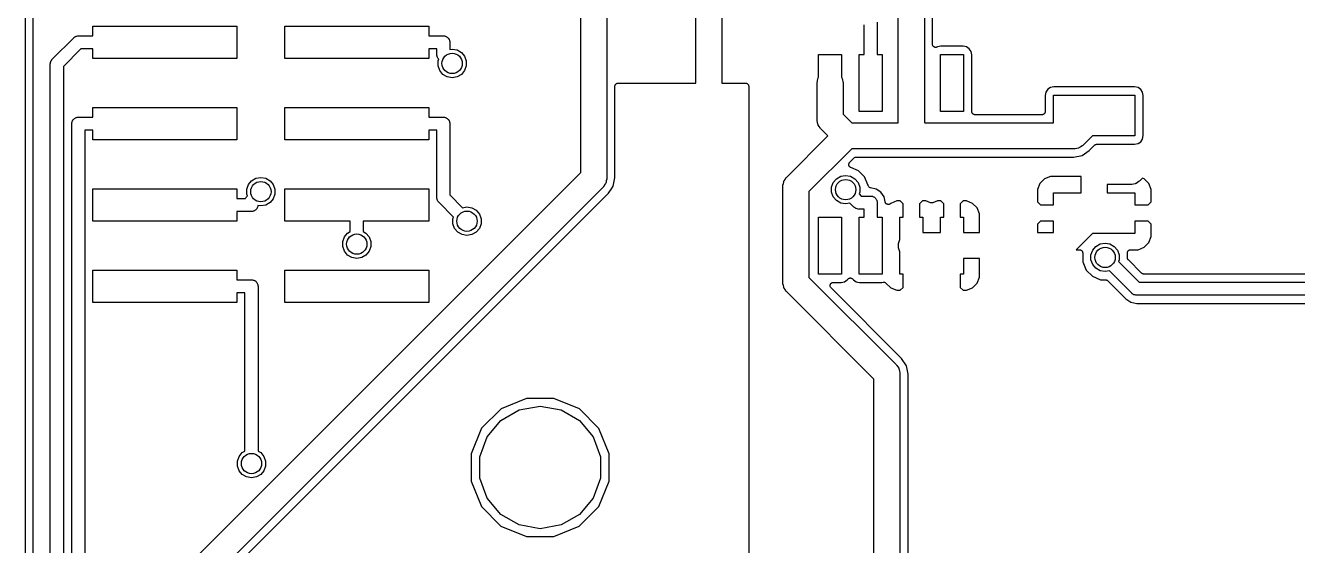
# Model space of a CAD drawing. Extents: x 51 to 137, y -158 to -25.
# Drawn here: x 50.69 to 90.42, y -68.18 to -51.93 of the extents above; entities that cross this region are included whole.
import ezdxf

# ---------------------------------------------------------------- set-up
doc = ezdxf.new("R2010")
doc.units = 0
doc.header["$MEASUREMENT"] = 0
doc.layers.add('BLACK', color=7, linetype='CONTINUOUS')

msp = doc.modelspace()

# ---------------------------------------------------------------- linework, layer by layer
at = {"layer": 'Black'}
for p, q in [((50.6857, -119.921), (50.6857, -28.1813)), ((50.9143, -28.1913), (50.9143, -119.916)), ((72.4425, -43.2061), (72.4425, -53.7312)), ((71.6297, -53.7312), (71.6297, -43.4442)), ((68.0337, -56.5298), (68.0337, -46.8129)), ((68.8465, -47.051), (68.8465, -56.6981)), ((77.9526, -54.9758), (77.9526, -50.1752)), ((78.7654, -50.5562), (78.7654, -54.9599)), ((79.0194, -52.517), (79.0194, -50.9188)), ((52.7939, -52.258), (52.7939, -51.9532)), ((52.7939, -51.9532), (57.2897, -51.9532)), ((57.2897, -51.9532), (57.2897, -52.9692)), ((58.7883, -52.9692), (58.7883, -51.9532)), ((58.7883, -51.9532), (63.2841, -51.9532)), ((63.2841, -51.9532), (63.2841, -52.258)), ((76.8858, -52.8422), (76.8858, -51.9104)), ((77.2922, -51.8262), (77.2922, -52.8422)), ((51.5226, -52.9876), (52.1927, -52.3175)), ((52.1927, -52.3175), (52.2, -52.3124)), ((52.2, -52.3124), (52.2058, -52.3055)), ((52.2058, -52.3055), (52.2288, -52.2923)), ((52.2288, -52.2923), (52.2505, -52.277)), ((52.2505, -52.277), (52.2592, -52.2747)), ((52.2592, -52.2747), (52.2669, -52.2703)), ((52.2669, -52.2703), (52.293, -52.2656)), ((52.293, -52.2656), (52.3187, -52.2588)), ((52.3187, -52.2588), (52.3276, -52.2596)), ((52.3276, -52.2596), (52.3364, -52.258)), ((52.3364, -52.258), (52.7939, -52.258)), ((63.2841, -52.258), (63.7416, -52.258)), ((63.7416, -52.258), (63.7591, -52.2611)), ((63.7591, -52.2611), (63.7769, -52.2611)), ((63.7769, -52.2611), (63.7936, -52.2672)), ((63.7936, -52.2672), (63.8111, -52.2703)), ((63.8111, -52.2703), (63.8265, -52.2791)), ((63.8265, -52.2791), (63.8432, -52.2852)), ((63.8432, -52.2852), (63.8568, -52.2966)), ((63.8568, -52.2966), (63.8722, -52.3055)), ((63.8722, -52.3055), (63.8836, -52.3192)), ((63.8836, -52.3192), (63.8973, -52.3306)), ((63.8973, -52.3306), (63.9061, -52.346)), ((63.9061, -52.346), (63.9176, -52.3596)), ((63.9176, -52.3596), (63.9237, -52.3763)), ((63.9237, -52.3763), (63.9325, -52.3917)), ((63.9325, -52.3917), (63.9356, -52.4092)), ((63.9356, -52.4092), (63.9417, -52.4259)), ((63.9417, -52.4259), (63.9417, -52.4437)), ((63.9417, -52.4437), (63.9448, -52.4612)), ((52.4206, -52.6644), (51.8695, -53.2155)), ((52.7939, -52.6644), (52.4206, -52.6644)), ((52.7939, -52.9692), (52.7939, -52.6644)), ((63.5384, -52.6644), (63.2841, -52.6644)), ((63.2841, -52.6644), (63.2841, -52.9692)), ((63.5384, -52.8441), (63.5384, -52.6644)), ((63.54, -52.8529), (63.5384, -52.8441)), ((63.9448, -52.4612), (63.9448, -52.6841)), ((63.9448, -52.6841), (64.0154, -52.6717)), ((64.0154, -52.6717), (64.168, -52.6986)), ((64.168, -52.6986), (64.3022, -52.7761)), ((64.3022, -52.7761), (64.4018, -52.8948)), ((75.4634, -53.5467), (75.4634, -52.8422)), ((75.4634, -52.8422), (76.1746, -52.8422)), ((76.1746, -52.8422), (76.1746, -53.5467)), ((76.7334, -54.6202), (76.7334, -52.8422)), ((76.7334, -52.8422), (76.8858, -52.8422)), ((77.2922, -52.8422), (77.4446, -52.8422)), ((77.4446, -52.8422), (77.4446, -54.6202)), ((79.0199, -52.5199), (79.0194, -52.517)), ((79.0196, -52.5228), (79.0199, -52.5199)), ((79.023, -52.5372), (79.0196, -52.5228)), ((79.0255, -52.5517), (79.023, -52.5372)), ((79.027, -52.5543), (79.0255, -52.5517)), ((79.0277, -52.5572), (79.027, -52.5543)), ((79.0358, -52.5695), (79.0277, -52.5572)), ((79.0432, -52.5823), (79.0358, -52.5695)), ((79.0454, -52.5842), (79.0432, -52.5823)), ((79.0471, -52.5867), (79.0454, -52.5842)), ((79.0589, -52.5955), (79.0471, -52.5867)), ((79.0702, -52.605), (79.0589, -52.5955)), ((79.073, -52.606), (79.0702, -52.605)), ((79.0754, -52.6078), (79.073, -52.606)), ((79.0895, -52.612), (79.0754, -52.6078)), ((79.1034, -52.617), (79.0895, -52.612)), ((79.1063, -52.617), (79.1034, -52.617)), ((79.1091, -52.6179), (79.1063, -52.617)), ((79.1239, -52.617), (79.1091, -52.6179)), ((79.1386, -52.617), (79.1239, -52.617)), ((79.1414, -52.616), (79.1386, -52.617)), ((79.1444, -52.6159), (79.1414, -52.616)), ((79.1579, -52.61), (79.1444, -52.6159)), ((79.1718, -52.605), (79.1579, -52.61)), ((79.1741, -52.6031), (79.1718, -52.605)), ((79.1768, -52.6019), (79.1741, -52.6031)), ((79.2832, -52.5812), (79.1768, -52.6019)), ((79.1768, -52.6019), (79.1768, -52.6019)), ((79.2734, -54.6202), (79.2734, -52.8422)), ((79.2734, -52.8422), (79.9846, -52.8422)), ((79.9745, -52.5812), (79.2832, -52.5812)), ((80.0844, -52.6033), (79.9745, -52.5812)), ((79.9846, -52.8422), (79.9846, -54.6202)), ((80.1688, -52.6603), (80.0844, -52.6033)), ((80.2249, -52.7456), (80.1688, -52.6603)), ((80.2456, -52.852), (80.2249, -52.7456)), ((51.4631, -53.1313), (51.4647, -53.1225)), ((51.4631, -78.8615), (51.4631, -53.1313)), ((51.4639, -53.1136), (51.4707, -53.088)), ((51.4647, -53.1225), (51.4639, -53.1136)), ((51.4707, -53.088), (51.4754, -53.0618)), ((51.4754, -53.0618), (51.4798, -53.0541)), ((51.4798, -53.0541), (51.4821, -53.0454)), ((51.4821, -53.0454), (51.4974, -53.0237)), ((51.4974, -53.0237), (51.5106, -53.0007)), ((51.5106, -53.0007), (51.5175, -52.9949)), ((51.5175, -52.9949), (51.5226, -52.9876)), ((51.8695, -53.2155), (51.8695, -78.7773)), ((57.2897, -52.9692), (52.7939, -52.9692)), ((63.2841, -52.9692), (58.7883, -52.9692)), ((63.5392, -52.8618), (63.54, -52.8529)), ((63.546, -52.8874), (63.5392, -52.8618)), ((63.5507, -52.9136), (63.546, -52.8874)), ((63.5551, -52.9213), (63.5507, -52.9136)), ((63.5574, -52.93), (63.5551, -52.9213)), ((63.5727, -52.9517), (63.5574, -52.93)), ((63.5859, -52.9747), (63.5727, -52.9517)), ((63.576, -53.0404), (63.5961, -52.9852)), ((63.576, -53.1954), (63.576, -53.0404)), ((63.629, -53.341), (63.576, -53.1954)), ((63.5928, -52.9805), (63.5859, -52.9747)), ((63.5961, -52.9852), (63.5928, -52.9805)), ((64.4018, -52.8948), (64.4548, -53.0404)), ((64.4548, -53.1954), (64.4018, -53.341)), ((64.4548, -53.0404), (64.4548, -53.1954)), ((80.2456, -54.6202), (80.2456, -52.852)), ((63.7286, -53.4597), (63.629, -53.341)), ((63.8628, -53.5372), (63.7286, -53.4597)), ((64.0154, -53.5641), (63.8628, -53.5372)), ((64.168, -53.5372), (64.0154, -53.5641)), ((64.3022, -53.4597), (64.168, -53.5372)), ((64.4018, -53.341), (64.3022, -53.4597)), ((75.4126, -53.7312), (75.4371, -53.5922)), ((75.4371, -53.5922), (75.4634, -53.5467)), ((76.1746, -53.5467), (76.2009, -53.5922)), ((76.2009, -53.5922), (76.2254, -53.7312)), ((69.1005, -53.8328), (69.102, -53.824)), ((69.1005, -56.6881), (69.1005, -53.8328)), ((69.102, -53.8151), (69.1051, -53.8068)), ((69.102, -53.824), (69.102, -53.8151)), ((69.1051, -53.8068), (69.1066, -53.798)), ((69.1066, -53.798), (69.1111, -53.7903)), ((69.1111, -53.7903), (69.1141, -53.782)), ((69.1141, -53.782), (69.1198, -53.7751)), ((69.1198, -53.7751), (69.1243, -53.7675)), ((69.1243, -53.7675), (69.1311, -53.7617)), ((69.1311, -53.7617), (69.1368, -53.7549)), ((69.1368, -53.7549), (69.1445, -53.7505)), ((69.1445, -53.7505), (69.1513, -53.7448)), ((69.1513, -53.7448), (69.1597, -53.7417)), ((69.1597, -53.7417), (69.1674, -53.7373)), ((69.1674, -53.7373), (69.1761, -53.7357)), ((69.1761, -53.7357), (69.1845, -53.7327)), ((69.1845, -53.7327), (69.1933, -53.7327)), ((69.1933, -53.7327), (69.2021, -53.7312)), ((69.2021, -53.7312), (71.6297, -53.7312)), ((72.4425, -53.7312), (73.1774, -53.7312)), ((73.1774, -53.7312), (73.1862, -53.7327)), ((73.1862, -53.7327), (73.195, -53.7327)), ((73.195, -53.7327), (73.2034, -53.7357)), ((73.2034, -53.7357), (73.2121, -53.7373)), ((73.2121, -53.7373), (73.2198, -53.7417)), ((73.2198, -53.7417), (73.2282, -53.7448)), ((73.2282, -53.7448), (73.235, -53.7505)), ((73.235, -53.7505), (73.2427, -53.7549)), ((73.2427, -53.7549), (73.2484, -53.7617)), ((73.2484, -53.7617), (73.2552, -53.7675)), ((73.2552, -53.7675), (73.2597, -53.7751)), ((73.2597, -53.7751), (73.2654, -53.782)), ((73.2654, -53.782), (73.2684, -53.7903)), ((73.2684, -53.7903), (73.2729, -53.798)), ((73.2729, -53.798), (73.2744, -53.8068)), ((73.2744, -53.8068), (73.2775, -53.8151)), ((73.2775, -53.8151), (73.2775, -53.824)), ((73.2775, -53.824), (73.279, -53.8328)), ((73.279, -53.8328), (73.279, -70.205)), ((75.4126, -54.8742), (75.4126, -53.7312)), ((76.2254, -53.7312), (76.2254, -54.7059)), ((82.5651, -54.0124), (82.543, -54.1223)), ((82.6221, -53.928), (82.5651, -54.0124)), ((82.7074, -53.8719), (82.6221, -53.928)), ((82.8138, -53.8512), (82.7074, -53.8719)), ((85.3339, -53.8512), (82.8138, -53.8512)), ((85.4438, -53.8733), (85.3339, -53.8512)), ((85.5282, -53.9303), (85.4438, -53.8733)), ((85.5843, -54.0156), (85.5282, -53.9303)), ((85.605, -54.122), (85.5843, -54.0156)), ((82.543, -54.1223), (82.543, -54.6202)), ((82.804, -54.9758), (82.804, -54.1122)), ((82.804, -54.1122), (85.344, -54.1122)), ((85.344, -54.1122), (85.344, -55.3822)), ((85.605, -55.3721), (85.605, -54.122)), ((52.2058, -54.8455), (52.2212, -54.8366)), ((52.2212, -54.8366), (52.2348, -54.8252)), ((52.2348, -54.8252), (52.2515, -54.8191)), ((52.2515, -54.8191), (52.2669, -54.8103)), ((52.2669, -54.8103), (52.2844, -54.8072)), ((52.2844, -54.8072), (52.3011, -54.8011)), ((52.3011, -54.8011), (52.3189, -54.8011)), ((52.3189, -54.8011), (52.3364, -54.798)), ((52.3364, -54.798), (52.7939, -54.798)), ((52.7939, -54.798), (52.7939, -54.4932)), ((52.7939, -54.4932), (57.2897, -54.4932)), ((57.2897, -54.4932), (57.2897, -55.5092)), ((58.7883, -55.5092), (58.7883, -54.4932)), ((58.7883, -54.4932), (63.2841, -54.4932)), ((63.2841, -54.4932), (63.2841, -54.798)), ((63.2841, -54.798), (63.7416, -54.798)), ((63.7416, -54.798), (63.7591, -54.8011)), ((63.7591, -54.8011), (63.7769, -54.8011)), ((63.7769, -54.8011), (63.7936, -54.8072)), ((63.7936, -54.8072), (63.8111, -54.8103)), ((63.8111, -54.8103), (63.8265, -54.8191)), ((63.8265, -54.8191), (63.8432, -54.8252)), ((63.8432, -54.8252), (63.8568, -54.8366)), ((63.8568, -54.8366), (63.8722, -54.8455)), ((76.2254, -54.7059), (76.4953, -54.9758)), ((77.4446, -54.6202), (76.7334, -54.6202)), ((79.9846, -54.6202), (79.2734, -54.6202)), ((80.2471, -54.629), (80.2456, -54.6202)), ((80.2471, -54.6378), (80.2471, -54.629)), ((80.2501, -54.6462), (80.2471, -54.6378)), ((80.2517, -54.6549), (80.2501, -54.6462)), ((80.2561, -54.6626), (80.2517, -54.6549)), ((80.2592, -54.671), (80.2561, -54.6626)), ((80.2649, -54.6778), (80.2592, -54.671)), ((80.2693, -54.6855), (80.2649, -54.6778)), ((80.2761, -54.6912), (80.2693, -54.6855)), ((80.2819, -54.698), (80.2761, -54.6912)), ((80.2896, -54.7025), (80.2819, -54.698)), ((80.2964, -54.7082), (80.2896, -54.7025)), ((80.3047, -54.7112), (80.2964, -54.7082)), ((80.3124, -54.7157), (80.3047, -54.7112)), ((80.3212, -54.7172), (80.3124, -54.7157)), ((80.3295, -54.7203), (80.3212, -54.7172)), ((80.3384, -54.7203), (80.3295, -54.7203)), ((80.3472, -54.7218), (80.3384, -54.7203)), ((82.4414, -54.7218), (80.3472, -54.7218)), ((82.4502, -54.7203), (82.4414, -54.7218)), ((82.4591, -54.7203), (82.4502, -54.7203)), ((82.4674, -54.7172), (82.4591, -54.7203)), ((82.4762, -54.7157), (82.4674, -54.7172)), ((82.4839, -54.7112), (82.4762, -54.7157)), ((82.4922, -54.7082), (82.4839, -54.7112)), ((82.499, -54.7025), (82.4922, -54.7082)), ((82.5067, -54.698), (82.499, -54.7025)), ((82.5125, -54.6912), (82.5067, -54.698)), ((82.5193, -54.6855), (82.5125, -54.6912)), ((82.5237, -54.6778), (82.5193, -54.6855)), ((82.5294, -54.671), (82.5237, -54.6778)), ((82.5325, -54.6626), (82.5294, -54.671)), ((82.5369, -54.6549), (82.5325, -54.6626)), ((82.5384, -54.6462), (82.5369, -54.6549)), ((82.5415, -54.6378), (82.5384, -54.6462)), ((82.543, -54.6202), (82.5415, -54.629)), ((82.5415, -54.629), (82.5415, -54.6378)), ((52.1332, -55.0012), (52.1363, -54.9837)), ((52.1332, -77.9255), (52.1332, -55.0012)), ((52.1363, -54.9659), (52.1424, -54.9492)), ((52.1363, -54.9837), (52.1363, -54.9659)), ((52.1424, -54.9492), (52.1455, -54.9317)), ((52.1455, -54.9317), (52.1543, -54.9163)), ((52.1543, -54.9163), (52.1604, -54.8996)), ((52.1604, -54.8996), (52.1718, -54.886)), ((52.1718, -54.886), (52.1807, -54.8706)), ((52.1807, -54.8706), (52.1944, -54.8592)), ((52.1944, -54.8592), (52.2058, -54.8455)), ((52.7939, -55.2044), (52.5396, -55.2044)), ((52.5396, -55.2044), (52.5396, -77.8413)), ((52.7939, -55.5092), (52.7939, -55.2044)), ((63.5384, -55.2044), (63.2841, -55.2044)), ((63.2841, -55.2044), (63.2841, -55.5092)), ((63.5384, -57.3125), (63.5384, -55.2044)), ((63.8722, -54.8455), (63.8836, -54.8592)), ((63.8836, -54.8592), (63.8973, -54.8706)), ((63.8973, -54.8706), (63.9061, -54.886)), ((63.9061, -54.886), (63.9176, -54.8996)), ((63.9176, -54.8996), (63.9237, -54.9163)), ((63.9237, -54.9163), (63.9325, -54.9317)), ((63.9325, -54.9317), (63.9356, -54.9492)), ((63.9356, -54.9492), (63.9417, -54.9659)), ((63.9417, -54.9659), (63.9417, -54.9837)), ((63.9417, -54.9837), (63.9448, -55.0012)), ((63.9448, -55.0012), (63.9448, -57.2283)), ((75.4157, -54.8918), (75.4126, -54.8742)), ((75.4141, -54.9096), (75.4157, -54.8918)), ((75.4279, -54.9609), (75.4141, -54.9096)), ((75.4371, -55.0132), (75.4279, -54.9609)), ((75.446, -55.0287), (75.4371, -55.0132)), ((75.4507, -55.046), (75.446, -55.0287)), ((75.4811, -55.0894), (75.4507, -55.046)), ((75.5077, -55.1354), (75.4811, -55.0894)), ((75.5214, -55.1469), (75.5077, -55.1354)), ((75.5316, -55.1616), (75.5214, -55.1469)), ((75.7523, -55.3822), (75.5316, -55.1616)), ((76.4953, -54.9758), (77.9526, -54.9758)), ((78.7654, -54.9599), (78.7813, -54.9758)), ((78.7813, -54.9758), (82.804, -54.9758)), ((57.2897, -55.5092), (52.7939, -55.5092)), ((63.2841, -55.5092), (58.7883, -55.5092)), ((74.4661, -56.6683), (75.7523, -55.3822)), ((84.0137, -55.3822), (83.7264, -55.6696)), ((85.344, -55.3822), (84.0137, -55.3822)), ((85.3342, -55.6432), (85.4406, -55.6225)), ((85.4406, -55.6225), (85.5259, -55.5664)), ((85.5259, -55.5664), (85.5829, -55.482)), ((85.5829, -55.482), (85.605, -55.3721)), ((76.4953, -55.7886), (75.1599, -57.124)), ((83.439, -55.7886), (76.4953, -55.7886)), ((83.429, -56.0426), (83.691, -55.9905)), ((83.4566, -55.7855), (83.439, -55.7886)), ((83.4744, -55.7871), (83.4566, -55.7855)), ((83.5257, -55.7733), (83.4744, -55.7871)), ((83.578, -55.7641), (83.5257, -55.7733)), ((83.5935, -55.7552), (83.578, -55.7641)), ((83.6108, -55.7505), (83.5935, -55.7552)), ((83.6542, -55.7201), (83.6108, -55.7505)), ((83.7002, -55.6935), (83.6542, -55.7201)), ((83.691, -55.9905), (83.913, -55.8421)), ((83.7117, -55.6798), (83.7002, -55.6935)), ((83.7264, -55.6696), (83.7117, -55.6798)), ((83.913, -55.8421), (84.0822, -55.6729)), ((84.0822, -55.6729), (84.0859, -55.6704)), ((84.0859, -55.6704), (84.0888, -55.6669)), ((84.0888, -55.6669), (84.1002, -55.6603)), ((84.1002, -55.6603), (84.1111, -55.6527)), ((84.1111, -55.6527), (84.1154, -55.6515)), ((84.1154, -55.6515), (84.1193, -55.6493)), ((84.1193, -55.6493), (84.1324, -55.647)), ((84.1324, -55.647), (84.1452, -55.6436)), ((84.1452, -55.6436), (84.1497, -55.6439)), ((84.1497, -55.6439), (84.1541, -55.6432)), ((84.1541, -55.6432), (85.3342, -55.6432)), ((76.4065, -56.2703), (76.4082, -56.2638)), ((76.4074, -56.2813), (76.4065, -56.2703)), ((76.4069, -56.2923), (76.4074, -56.2813)), ((76.409, -56.2987), (76.4069, -56.2923)), ((76.4082, -56.2638), (76.4085, -56.2571)), ((76.4085, -56.2571), (76.4127, -56.2469)), ((76.4095, -56.3054), (76.409, -56.2987)), ((76.4142, -56.3154), (76.4095, -56.3054)), ((76.4127, -56.2469), (76.4156, -56.2362)), ((76.4175, -56.326), (76.4142, -56.3154)), ((76.4156, -56.2362), (76.4195, -56.2307)), ((76.4216, -56.3313), (76.4175, -56.326)), ((76.4195, -56.2307), (76.422, -56.2245)), ((76.4245, -56.3374), (76.4216, -56.3313)), ((76.422, -56.2245), (76.4295, -56.2163)), ((76.4323, -56.3452), (76.4245, -56.3374)), ((76.4295, -56.2163), (76.4358, -56.2073)), ((76.439, -56.354), (76.4323, -56.3452)), ((76.4358, -56.2073), (76.5708, -56.0724)), ((76.4447, -56.3576), (76.439, -56.354)), ((76.4494, -56.3624), (76.4447, -56.3576)), ((76.4594, -56.367), (76.4494, -56.3624)), ((76.4687, -56.373), (76.4594, -56.367)), ((76.7038, -56.4706), (76.4687, -56.373)), ((76.5708, -56.0724), (76.5744, -56.0698)), ((76.5744, -56.0698), (76.5773, -56.0664)), ((76.5773, -56.0664), (76.5888, -56.0597)), ((76.5888, -56.0597), (76.5997, -56.0521)), ((76.5997, -56.0521), (76.604, -56.051)), ((76.604, -56.051), (76.6079, -56.0487)), ((76.6079, -56.0487), (76.621, -56.0464)), ((76.621, -56.0464), (76.6338, -56.043)), ((76.6338, -56.043), (76.6382, -56.0434)), ((76.6382, -56.0434), (76.6426, -56.0426)), ((76.6426, -56.0426), (83.429, -56.0426)), ((52.9267, -71.6367), (68.0337, -56.5298)), ((57.6526, -56.9028), (57.7522, -56.7841)), ((57.7522, -56.7841), (57.8864, -56.7066)), ((57.8864, -56.7066), (58.039, -56.6797)), ((58.039, -56.6797), (58.1916, -56.7066)), ((58.1916, -56.7066), (58.3258, -56.7841)), ((58.3258, -56.7841), (58.4254, -56.9028)), ((68.8312, -56.7848), (68.822, -56.8371)), ((68.845, -56.7335), (68.8312, -56.7848)), ((68.8465, -56.6981), (68.8434, -56.7157)), ((68.8434, -56.7157), (68.845, -56.7335)), ((69.0484, -56.9501), (69.1005, -56.6881)), ((74.3624, -56.869), (74.3716, -56.8167)), ((74.3716, -56.8167), (74.3805, -56.8012)), ((74.3805, -56.8012), (74.3852, -56.7839)), ((74.3852, -56.7839), (74.4156, -56.7405)), ((74.4156, -56.7405), (74.4422, -56.6945)), ((74.4422, -56.6945), (74.4559, -56.683)), ((74.4559, -56.683), (74.4661, -56.6683)), ((75.9212, -56.8393), (76.0208, -56.7206)), ((76.0208, -56.7206), (76.155, -56.6431)), ((76.155, -56.6431), (76.3076, -56.6162)), ((76.3076, -56.6162), (76.4602, -56.6431)), ((76.4602, -56.6431), (76.5944, -56.7206)), ((76.5944, -56.7206), (76.694, -56.8393)), ((76.9001, -56.6672), (76.7038, -56.4706)), ((77.0104, -56.9341), (76.9001, -56.6672)), ((82.5162, -56.7295), (82.3733, -56.8724)), ((82.703, -56.6522), (82.5162, -56.7295)), ((83.6676, -56.6522), (82.703, -56.6522)), ((83.6676, -57.1602), (83.6676, -56.6522)), ((85.4689, -56.8108), (85.4229, -56.8374)), ((85.4804, -56.7971), (85.4689, -56.8108)), ((85.4951, -56.7869), (85.4804, -56.7971)), ((85.5756, -56.7063), (85.4951, -56.7869)), ((85.6318, -56.7295), (85.5756, -56.7063)), ((85.7747, -56.8724), (85.6318, -56.7295)), ((52.7939, -58.0492), (52.7939, -57.0332)), ((52.7939, -57.0332), (57.2897, -57.0332)), ((68.7275, -56.9855), (53.6205, -72.0924)), ((56.6352, -69.4369), (68.9, -57.1721)), ((57.2897, -57.0332), (57.2897, -57.338)), ((57.5996, -57.0484), (57.6526, -56.9028)), ((57.5996, -57.2034), (57.5996, -57.0484)), ((57.6195, -57.2581), (57.5996, -57.2034)), ((58.4254, -56.9028), (58.4784, -57.0484)), ((58.4784, -57.2034), (58.4254, -57.349)), ((58.4784, -57.0484), (58.4784, -57.2034)), ((58.7883, -58.0492), (58.7883, -57.0332)), ((58.7883, -57.0332), (63.2841, -57.0332)), ((63.2841, -57.0332), (63.2841, -58.0492)), ((68.7377, -56.9708), (68.7275, -56.9855)), ((68.7514, -56.9593), (68.7377, -56.9708)), ((68.778, -56.9133), (68.7514, -56.9593)), ((68.8084, -56.8699), (68.778, -56.9133)), ((68.8131, -56.8526), (68.8084, -56.8699)), ((68.822, -56.8371), (68.8131, -56.8526)), ((68.9, -57.1721), (68.9935, -57.0323)), ((68.9935, -57.0323), (69.0484, -56.9501)), ((74.3471, -56.9557), (74.3502, -56.9381)), ((74.3471, -59.9722), (74.3471, -56.9557)), ((74.3486, -56.9203), (74.3624, -56.869)), ((74.3502, -56.9381), (74.3486, -56.9203)), ((75.1599, -57.124), (75.1599, -59.8039)), ((75.8682, -56.9849), (75.9212, -56.8393)), ((75.8682, -57.1399), (75.8682, -56.9849)), ((75.9212, -57.2855), (75.8682, -57.1399)), ((76.694, -56.8393), (76.747, -56.9849)), ((76.747, -57.1399), (76.7271, -57.1946)), ((76.7271, -57.1946), (76.7941, -57.2615)), ((76.747, -56.9849), (76.747, -57.1399)), ((77.0116, -56.9423), (77.0104, -56.9341)), ((77.0121, -56.9432), (77.0116, -56.9423)), ((77.0123, -56.9443), (77.0121, -56.9432)), ((77.0206, -56.9587), (77.0123, -56.9443)), ((77.0286, -56.9732), (77.0206, -56.9587)), ((77.0294, -56.974), (77.0286, -56.9732)), ((77.0299, -56.9749), (77.0294, -56.974)), ((77.0426, -56.9856), (77.0299, -56.9749)), ((77.0551, -56.9965), (77.0426, -56.9856)), ((77.0561, -56.9969), (77.0551, -56.9965)), ((77.057, -56.9976), (77.0561, -56.9969)), ((77.0725, -57.0033), (77.057, -56.9976)), ((77.088, -57.0093), (77.0725, -57.0033)), ((77.2632, -57.0441), (77.088, -57.0093)), ((77.4109, -57.1428), (77.2632, -57.0441)), ((77.5096, -57.2905), (77.4109, -57.1428)), ((82.3733, -56.8724), (82.296, -57.0592)), ((82.296, -57.0592), (82.296, -57.4483)), ((82.804, -57.5412), (82.804, -57.1602)), ((82.804, -57.1602), (83.6676, -57.1602)), ((85.2077, -56.9059), (84.4804, -56.9059)), ((84.4804, -56.9059), (84.4804, -57.1602)), ((84.4804, -57.1602), (85.344, -57.1602)), ((85.2253, -56.9028), (85.2077, -56.9059)), ((85.2431, -56.9044), (85.2253, -56.9028)), ((85.2944, -56.8906), (85.2431, -56.9044)), ((85.3467, -56.8814), (85.2944, -56.8906)), ((85.344, -57.1602), (85.344, -57.5412)), ((85.3622, -56.8725), (85.3467, -56.8814)), ((85.3795, -56.8678), (85.3622, -56.8725)), ((85.4229, -56.8374), (85.3795, -56.8678)), ((85.852, -57.0592), (85.7747, -56.8724)), ((85.852, -57.4483), (85.852, -57.0592)), ((57.2897, -57.338), (57.5614, -57.338)), ((57.5614, -57.338), (57.563, -57.3318)), ((57.563, -57.3318), (57.5783, -57.3101)), ((57.5783, -57.3101), (57.5915, -57.2871)), ((57.5915, -57.2871), (57.5984, -57.2813)), ((57.5984, -57.2813), (57.6035, -57.274)), ((57.6035, -57.274), (57.6195, -57.2581)), ((57.9381, -57.6107), (57.9293, -57.6261)), ((57.9412, -57.5932), (57.9381, -57.6107)), ((57.9473, -57.5765), (57.9412, -57.5932)), ((57.9478, -57.556), (57.9473, -57.5587)), ((57.9473, -57.5587), (57.9473, -57.5765)), ((58.039, -57.5721), (57.9478, -57.556)), ((58.1916, -57.5452), (58.039, -57.5721)), ((58.3258, -57.4677), (58.1916, -57.5452)), ((58.4254, -57.349), (58.3258, -57.4677)), ((63.54, -57.3213), (63.5384, -57.3125)), ((63.5392, -57.3302), (63.54, -57.3213)), ((63.546, -57.3558), (63.5392, -57.3302)), ((63.5507, -57.382), (63.546, -57.3558)), ((63.5551, -57.3897), (63.5507, -57.382)), ((63.5574, -57.3984), (63.5551, -57.3897)), ((63.5727, -57.4201), (63.5574, -57.3984)), ((63.5859, -57.4431), (63.5727, -57.4201)), ((63.5928, -57.4489), (63.5859, -57.4431)), ((63.5979, -57.4562), (63.5928, -57.4489)), ((64.0589, -57.9171), (63.5979, -57.4562)), ((63.9448, -57.2283), (64.3434, -57.6269)), ((64.3434, -57.6269), (64.4784, -57.6031)), ((64.4784, -57.6031), (64.631, -57.63)), ((76.0208, -57.4042), (75.9212, -57.2855)), ((76.155, -57.4817), (76.0208, -57.4042)), ((76.3076, -57.5086), (76.155, -57.4817)), ((76.4426, -57.4848), (76.3076, -57.5086)), ((76.5662, -57.6084), (76.4426, -57.4848)), ((76.5735, -57.6135), (76.5662, -57.6084)), ((76.5793, -57.6204), (76.5735, -57.6135)), ((76.6023, -57.6336), (76.5793, -57.6204)), ((76.7941, -57.2615), (77.089, -57.2615)), ((77.089, -57.2615), (77.1065, -57.2646)), ((77.1065, -57.2646), (77.1243, -57.2646)), ((77.1243, -57.2646), (77.141, -57.2707)), ((77.141, -57.2707), (77.1585, -57.2738)), ((77.1585, -57.2738), (77.1739, -57.2826)), ((77.1739, -57.2826), (77.1906, -57.2887)), ((77.1906, -57.2887), (77.2042, -57.3001)), ((77.2042, -57.3001), (77.2196, -57.309)), ((77.2196, -57.309), (77.231, -57.3227)), ((77.231, -57.3227), (77.2447, -57.3341)), ((77.2447, -57.3341), (77.2535, -57.3495)), ((77.2535, -57.3495), (77.265, -57.3631)), ((77.265, -57.3631), (77.2711, -57.3798)), ((77.2711, -57.3798), (77.2799, -57.3952)), ((77.2799, -57.3952), (77.283, -57.4127)), ((77.283, -57.4127), (77.2891, -57.4294)), ((77.2891, -57.4294), (77.2891, -57.4472)), ((77.2891, -57.4472), (77.2922, -57.4647)), ((77.2922, -57.4647), (77.2922, -57.9222)), ((77.54, -57.4436), (77.5096, -57.2905)), ((77.5412, -57.4468), (77.54, -57.4436)), ((77.5415, -57.4501), (77.5412, -57.4468)), ((77.5476, -57.4631), (77.5415, -57.4501)), ((77.5528, -57.4765), (77.5476, -57.4631)), ((77.555, -57.4791), (77.5528, -57.4765)), ((77.5564, -57.4821), (77.555, -57.4791)), ((77.5666, -57.4923), (77.5564, -57.4821)), ((77.5761, -57.5031), (77.5666, -57.4923)), ((77.579, -57.5047), (77.5761, -57.5031)), ((77.5814, -57.507), (77.579, -57.5047)), ((77.5944, -57.5131), (77.5814, -57.507)), ((77.607, -57.52), (77.5944, -57.5131)), ((77.6103, -57.5205), (77.607, -57.52)), ((77.6134, -57.522), (77.6103, -57.5205)), ((77.6277, -57.5232), (77.6134, -57.522)), ((77.6419, -57.5254), (77.6277, -57.5232)), ((77.6452, -57.5247), (77.6419, -57.5254)), ((77.6485, -57.525), (77.6452, -57.5247)), ((77.6624, -57.5213), (77.6485, -57.525)), ((77.6765, -57.5185), (77.6624, -57.5213)), ((77.6794, -57.5168), (77.6765, -57.5185)), ((77.6826, -57.5159), (77.6794, -57.5168)), ((77.6944, -57.5077), (77.6826, -57.5159)), ((77.7067, -57.5002), (77.6944, -57.5077)), ((77.7088, -57.4976), (77.7067, -57.5002)), ((77.7115, -57.4957), (77.7088, -57.4976)), ((77.7156, -57.4915), (77.7115, -57.4957)), ((77.9024, -57.4142), (77.7156, -57.4915)), ((78.0121, -57.4142), (77.9024, -57.4142)), ((78.105, -57.5071), (78.0121, -57.4142)), ((78.105, -57.9222), (78.105, -57.5071)), ((78.7059, -57.4142), (78.613, -57.5071)), ((78.613, -57.5071), (78.613, -57.9222)), ((78.8156, -57.4142), (78.7059, -57.4142)), ((78.9551, -57.472), (78.8156, -57.4142)), ((78.9595, -57.4729), (78.9551, -57.472)), ((78.9634, -57.475), (78.9595, -57.4729)), ((78.9766, -57.4767), (78.9634, -57.475)), ((78.9896, -57.4796), (78.9766, -57.4767)), ((78.994, -57.479), (78.9896, -57.4796)), ((78.9984, -57.4796), (78.994, -57.479)), ((79.0114, -57.4767), (78.9984, -57.4796)), ((79.0246, -57.475), (79.0114, -57.4767)), ((79.0285, -57.4729), (79.0246, -57.475)), ((79.0329, -57.472), (79.0285, -57.4729)), ((79.1724, -57.4142), (79.0329, -57.472)), ((79.2821, -57.4142), (79.1724, -57.4142)), ((79.375, -57.5071), (79.2821, -57.4142)), ((79.375, -57.9222), (79.375, -57.5071)), ((79.9759, -57.4142), (79.883, -57.5071)), ((79.883, -57.5071), (79.883, -57.9222)), ((80.0856, -57.4142), (79.9759, -57.4142)), ((80.2724, -57.4915), (80.0856, -57.4142)), ((80.4153, -57.6344), (80.2724, -57.4915)), ((82.296, -57.4483), (82.3889, -57.5412)), ((82.3889, -57.5412), (82.804, -57.5412)), ((85.344, -57.5412), (85.7591, -57.5412)), ((85.7591, -57.5412), (85.852, -57.4483)), ((57.7472, -57.7444), (57.2897, -57.7444)), ((57.2897, -57.7444), (57.2897, -58.0492)), ((57.7647, -57.7413), (57.7472, -57.7444)), ((57.7825, -57.7413), (57.7647, -57.7413)), ((57.7992, -57.7352), (57.7825, -57.7413)), ((57.8167, -57.7321), (57.7992, -57.7352)), ((57.8321, -57.7233), (57.8167, -57.7321)), ((57.8488, -57.7172), (57.8321, -57.7233)), ((57.8624, -57.7057), (57.8488, -57.7172)), ((57.8778, -57.6969), (57.8624, -57.7057)), ((57.8892, -57.6832), (57.8778, -57.6969)), ((57.9029, -57.6718), (57.8892, -57.6832)), ((57.9117, -57.6564), (57.9029, -57.6718)), ((57.9232, -57.6428), (57.9117, -57.6564)), ((57.9293, -57.6261), (57.9232, -57.6428)), ((64.039, -57.9718), (64.0589, -57.9171)), ((64.039, -58.1268), (64.039, -57.9718)), ((64.631, -57.63), (64.7652, -57.7075)), ((64.7652, -57.7075), (64.8648, -57.8262)), ((64.8648, -57.8262), (64.9178, -57.9718)), ((64.9178, -57.9718), (64.9178, -58.1268)), ((75.4634, -59.7002), (75.4634, -57.9222)), ((75.4634, -57.9222), (76.1746, -57.9222)), ((76.1746, -57.9222), (76.1746, -59.7002)), ((76.624, -57.6489), (76.6023, -57.6336)), ((76.6327, -57.6512), (76.624, -57.6489)), ((76.6404, -57.6556), (76.6327, -57.6512)), ((76.6666, -57.6603), (76.6404, -57.6556)), ((76.6922, -57.6671), (76.6666, -57.6603)), ((76.7011, -57.6663), (76.6922, -57.6671)), ((76.7099, -57.6679), (76.7011, -57.6663)), ((76.8858, -57.6679), (76.7099, -57.6679)), ((76.7334, -59.7002), (76.7334, -57.9222)), ((76.7334, -57.9222), (76.8858, -57.9222)), ((76.8858, -57.9222), (76.8858, -57.6679)), ((77.2922, -57.9222), (77.4446, -57.9222)), ((77.4446, -57.9222), (77.4446, -59.7002)), ((78.0034, -58.618), (78.0034, -57.9222)), ((78.0034, -57.9222), (78.105, -57.9222)), ((78.613, -57.9222), (78.7146, -57.9222)), ((78.7146, -57.9222), (78.7146, -58.4048)), ((79.2734, -58.4048), (79.2734, -57.9222)), ((79.2734, -57.9222), (79.375, -57.9222)), ((79.883, -57.9222), (79.9846, -57.9222)), ((79.9846, -57.9222), (79.9846, -58.4048)), ((80.4926, -57.8212), (80.4153, -57.6344)), ((80.4926, -58.4048), (80.4926, -57.8212)), ((57.2897, -58.0492), (52.7939, -58.0492)), ((60.833, -58.0492), (58.7883, -58.0492)), ((60.7494, -58.4228), (60.833, -58.3745)), ((60.833, -58.3745), (60.833, -58.0492)), ((63.2841, -58.0492), (61.2394, -58.0492)), ((61.2394, -58.0492), (61.2394, -58.3745)), ((61.2394, -58.3745), (61.323, -58.4228)), ((64.092, -58.2724), (64.039, -58.1268)), ((64.1916, -58.3911), (64.092, -58.2724)), ((64.3258, -58.4686), (64.1916, -58.3911)), ((64.7652, -58.3911), (64.631, -58.4686)), ((64.8648, -58.2724), (64.7652, -58.3911)), ((64.9178, -58.1268), (64.8648, -58.2724)), ((78.7146, -58.4048), (79.2734, -58.4048)), ((79.9846, -58.4048), (80.4926, -58.4048)), ((82.3889, -58.0492), (82.296, -58.1421)), ((82.296, -58.1421), (82.296, -58.4048)), ((82.296, -58.4048), (82.804, -58.4048)), ((82.804, -58.0492), (82.3889, -58.0492)), ((82.804, -58.4048), (82.804, -58.0492)), ((85.7591, -58.0492), (85.344, -58.0492)), ((85.344, -58.0492), (85.344, -58.4302)), ((85.852, -58.1421), (85.7591, -58.0492)), ((85.852, -58.5312), (85.852, -58.1421)), ((60.5968, -58.6871), (60.6498, -58.5415)), ((60.5968, -58.8421), (60.5968, -58.6871)), ((60.6498, -58.5415), (60.7494, -58.4228)), ((61.323, -58.4228), (61.4226, -58.5415)), ((61.4226, -58.5415), (61.4756, -58.6871)), ((61.4756, -58.6871), (61.4756, -58.8421)), ((64.4784, -58.4955), (64.3258, -58.4686)), ((64.631, -58.4686), (64.4784, -58.4955)), ((77.9588, -58.7406), (78.0034, -58.618)), ((77.9588, -58.8818), (77.9588, -58.7406)), ((84.0137, -58.4302), (83.5057, -58.9382)), ((85.344, -58.4302), (84.0137, -58.4302)), ((84.1241, -58.8368), (84.2583, -58.7593)), ((84.2583, -58.7593), (84.4109, -58.7324)), ((84.4109, -58.7324), (84.5635, -58.7593)), ((84.5635, -58.7593), (84.6977, -58.8368)), ((85.6318, -58.8609), (85.7747, -58.718)), ((85.7747, -58.718), (85.852, -58.5312)), ((60.6498, -58.9877), (60.5968, -58.8421)), ((60.7494, -59.1064), (60.6498, -58.9877)), ((60.8836, -59.1839), (60.7494, -59.1064)), ((61.0362, -59.2108), (60.8836, -59.1839)), ((61.1888, -59.1839), (61.0362, -59.2108)), ((61.323, -59.1064), (61.1888, -59.1839)), ((61.4226, -58.9877), (61.323, -59.1064)), ((61.4756, -58.8421), (61.4226, -58.9877)), ((78.0034, -59.0044), (77.9588, -58.8818)), ((78.0034, -59.7002), (78.0034, -59.0044)), ((83.5057, -58.9382), (83.6109, -58.9382)), ((83.6109, -58.9382), (83.6197, -58.9398)), ((83.6197, -58.9398), (83.6286, -58.9398)), ((83.6286, -58.9398), (83.637, -58.9428)), ((83.637, -58.9428), (83.6457, -58.9443)), ((83.6457, -58.9443), (83.6534, -58.9488)), ((83.6534, -58.9488), (83.6618, -58.9519)), ((83.6618, -58.9519), (83.6686, -58.9575)), ((83.6686, -58.9575), (83.6762, -58.962)), ((83.6762, -58.962), (83.682, -58.9688)), ((83.682, -58.9688), (83.6888, -58.9746)), ((83.6888, -58.9746), (83.6932, -58.9822)), ((83.6932, -58.9822), (83.6989, -58.989)), ((83.6989, -58.989), (83.702, -58.9974)), ((83.702, -58.9974), (83.7064, -59.0051)), ((83.7064, -59.0051), (83.708, -59.0138)), ((83.708, -59.0138), (83.711, -59.0222)), ((83.711, -59.0222), (83.711, -59.0311)), ((83.711, -59.0311), (83.7125, -59.0399)), ((83.7125, -59.0399), (83.7123, -59.3169)), ((83.9715, -59.1011), (84.0245, -58.9555)), ((83.9715, -59.2561), (83.9715, -59.1011)), ((84.0245, -58.9555), (84.1241, -58.8368)), ((84.6977, -58.8368), (84.7973, -58.9555)), ((84.7973, -58.9555), (84.8503, -59.1011)), ((84.8503, -59.1011), (84.8503, -59.2561)), ((85.1094, -59.1883), (85.1095, -59.0397)), ((85.1102, -59.1928), (85.1094, -59.1883)), ((85.1095, -59.0397), (85.1111, -59.031)), ((85.1098, -59.1973), (85.1102, -59.1928)), ((85.1132, -59.2101), (85.1098, -59.1973)), ((85.1111, -59.0222), (85.1141, -59.0138)), ((85.1111, -59.031), (85.1111, -59.0222)), ((85.1141, -59.0138), (85.1157, -59.005)), ((85.1157, -59.005), (85.1201, -58.9973)), ((85.1201, -58.9973), (85.1231, -58.989)), ((85.1231, -58.989), (85.1289, -58.9822)), ((85.1289, -58.9822), (85.1333, -58.9744)), ((85.1333, -58.9744), (85.1401, -58.9687)), ((85.1401, -58.9687), (85.1458, -58.962)), ((85.1458, -58.962), (85.1535, -58.9575)), ((85.1535, -58.9575), (85.1604, -58.9518)), ((85.1604, -58.9518), (85.1687, -58.9487)), ((85.1687, -58.9487), (85.1764, -58.9443)), ((85.1764, -58.9443), (85.1852, -58.9428)), ((85.1852, -58.9428), (85.1936, -58.9397)), ((85.1936, -58.9397), (85.2024, -58.9397)), ((85.2024, -58.9397), (85.2111, -58.9382)), ((85.2111, -58.9382), (85.445, -58.9382)), ((85.445, -58.9382), (85.6318, -58.8609)), ((52.7939, -60.5892), (52.7939, -59.5732)), ((52.7939, -59.5732), (57.2897, -59.5732)), ((57.2897, -59.5732), (57.2897, -59.878)), ((58.7883, -60.5892), (58.7883, -59.5732)), ((58.7883, -59.5732), (63.2841, -59.5732)), ((63.2841, -59.5732), (63.2841, -60.5892)), ((79.9846, -59.2176), (79.9846, -59.7002)), ((80.4926, -59.2176), (79.9846, -59.2176)), ((80.4926, -59.8012), (80.4926, -59.2176)), ((83.7123, -59.3169), (83.8184, -59.5738)), ((83.8184, -59.5738), (84.0147, -59.7704)), ((84.0245, -59.4017), (83.9715, -59.2561)), ((84.1241, -59.5204), (84.0245, -59.4017)), ((84.2583, -59.5979), (84.1241, -59.5204)), ((84.4109, -59.6248), (84.2583, -59.5979)), ((84.5459, -59.601), (84.4109, -59.6248)), ((85.2463, -60.3014), (84.5459, -59.601)), ((84.8503, -59.2561), (84.8304, -59.3108)), ((84.8304, -59.3108), (85.4742, -59.9545)), ((85.1155, -59.2231), (85.1132, -59.2101)), ((85.1177, -59.227), (85.1155, -59.2231)), ((85.1189, -59.2314), (85.1177, -59.227)), ((85.1265, -59.2422), (85.1189, -59.2314)), ((85.1331, -59.2537), (85.1265, -59.2422)), ((85.1366, -59.2566), (85.1331, -59.2537)), ((85.1392, -59.2603), (85.1366, -59.2566)), ((85.5496, -59.6707), (85.1392, -59.2603)), ((57.2897, -59.878), (57.7472, -59.878)), ((57.7472, -59.878), (57.7647, -59.8811)), ((57.7647, -59.8811), (57.7825, -59.8811)), ((57.7825, -59.8811), (57.7992, -59.8872)), ((57.7992, -59.8872), (57.8167, -59.8903)), ((57.8167, -59.8903), (57.8321, -59.8991)), ((57.8321, -59.8991), (57.8488, -59.9052)), ((57.8488, -59.9052), (57.8624, -59.9166)), ((57.8624, -59.9166), (57.8778, -59.9255)), ((57.8778, -59.9255), (57.8892, -59.9392)), ((57.8892, -59.9392), (57.9029, -59.9506)), ((57.9029, -59.9506), (57.9117, -59.966)), ((57.9117, -59.966), (57.9232, -59.9796)), ((57.9232, -59.9796), (57.9293, -59.9963)), ((57.9293, -59.9963), (57.9381, -60.0117)), ((74.3502, -59.9898), (74.3471, -59.9722)), ((74.3486, -60.0076), (74.3502, -59.9898)), ((75.1599, -59.8039), (77.8844, -62.5283)), ((76.1746, -59.7002), (75.4634, -59.7002)), ((75.8366, -60.0085), (75.8385, -60.0045)), ((75.8385, -60.0045), (75.8479, -59.9951)), ((75.8479, -59.9951), (75.8564, -59.9849)), ((75.8564, -59.9849), (75.8603, -59.9827)), ((75.8603, -59.9827), (75.8634, -59.9795)), ((75.8634, -59.9795), (75.8755, -59.9739)), ((75.8755, -59.9739), (75.8869, -59.9673)), ((75.8869, -59.9673), (75.8914, -59.9665)), ((75.8914, -59.9665), (75.8954, -59.9646)), ((75.8954, -59.9646), (75.9086, -59.9635)), ((75.9086, -59.9635), (75.9217, -59.9612)), ((75.9217, -59.9612), (76.1648, -59.9612)), ((76.1648, -59.9612), (76.2712, -59.9405)), ((76.2712, -59.9405), (76.3565, -59.8844)), ((76.3565, -59.8844), (76.3696, -59.8652)), ((76.3696, -59.8652), (76.3774, -59.8571)), ((76.3774, -59.8571), (76.3841, -59.8481)), ((76.3841, -59.8481), (76.3895, -59.8445)), ((76.3895, -59.8445), (76.3941, -59.8398)), ((76.3941, -59.8398), (76.4042, -59.8349)), ((76.4042, -59.8349), (76.4136, -59.8287)), ((76.4136, -59.8287), (76.4199, -59.8272)), ((76.4199, -59.8272), (76.4258, -59.8243)), ((76.4258, -59.8243), (76.437, -59.8232)), ((76.437, -59.8232), (76.4479, -59.8206)), ((76.4479, -59.8206), (76.4544, -59.8213)), ((76.4544, -59.8213), (76.4609, -59.8207)), ((76.4609, -59.8207), (76.4718, -59.8234)), ((76.4718, -59.8234), (76.483, -59.8247)), ((76.483, -59.8247), (76.4888, -59.8276)), ((76.4888, -59.8276), (76.4951, -59.8292)), ((76.4951, -59.8292), (76.5044, -59.8355)), ((76.5044, -59.8355), (76.5145, -59.8405)), ((76.5145, -59.8405), (76.519, -59.8453)), ((76.519, -59.8453), (76.5244, -59.8489)), ((76.5244, -59.8489), (76.531, -59.858)), ((76.531, -59.858), (76.5387, -59.8662)), ((76.5387, -59.8662), (76.5492, -59.8821)), ((76.5492, -59.8821), (76.6336, -59.9391)), ((76.6336, -59.9391), (76.7435, -59.9612)), ((77.4446, -59.7002), (76.7334, -59.7002)), ((76.7435, -59.9612), (77.4348, -59.9612)), ((77.4348, -59.9612), (77.4749, -59.9534)), ((77.4749, -59.9534), (77.489, -59.9532)), ((77.489, -59.9532), (77.5031, -59.9519)), ((77.5031, -59.9519), (77.5066, -59.9529)), ((77.5066, -59.9529), (77.5102, -59.9528)), ((77.5102, -59.9528), (77.5235, -59.9574)), ((77.5235, -59.9574), (77.5372, -59.9611)), ((77.5372, -59.9611), (77.5401, -59.9631)), ((77.5401, -59.9631), (77.5435, -59.9643)), ((77.5435, -59.9643), (77.5545, -59.9732)), ((77.5545, -59.9732), (77.5661, -59.9813)), ((77.5661, -59.9813), (77.7156, -60.1309)), ((78.105, -59.7002), (78.0034, -59.7002)), ((78.105, -60.1153), (78.105, -59.7002)), ((79.9846, -59.7002), (79.883, -59.7002)), ((79.883, -59.7002), (79.883, -60.1153)), ((80.2724, -60.1309), (80.4153, -59.988)), ((80.4153, -59.988), (80.4926, -59.8012)), ((84.0147, -59.7704), (84.2713, -59.877)), ((84.2713, -59.877), (84.4208, -59.8771)), ((84.4208, -59.8771), (84.4252, -59.8779)), ((84.4252, -59.8779), (84.4296, -59.8775)), ((84.4296, -59.8775), (84.4425, -59.8809)), ((84.4425, -59.8809), (84.4556, -59.8833)), ((84.4556, -59.8833), (84.4594, -59.8855)), ((84.4594, -59.8855), (84.4637, -59.8866)), ((84.4637, -59.8866), (84.4746, -59.8943)), ((84.4746, -59.8943), (84.4861, -59.9009)), ((84.4861, -59.9009), (84.489, -59.9043)), ((84.489, -59.9043), (84.4926, -59.9069)), ((84.4926, -59.9069), (85.0596, -60.4739)), ((85.4742, -59.9545), (108.636, -59.9545)), ((85.5533, -59.6733), (85.5496, -59.6707)), ((85.5562, -59.6767), (85.5533, -59.6733)), ((85.5676, -59.6834), (85.5562, -59.6767)), ((85.5785, -59.691), (85.5676, -59.6834)), ((85.5828, -59.6921), (85.5785, -59.691)), ((85.5867, -59.6944), (85.5828, -59.6921)), ((85.5998, -59.6967), (85.5867, -59.6944)), ((85.6126, -59.7001), (85.5998, -59.6967)), ((85.6171, -59.6997), (85.6126, -59.7001)), ((85.6215, -59.7005), (85.6171, -59.6997)), ((106.851, -59.7005), (85.6215, -59.7005)), ((57.544, -60.2844), (57.2897, -60.2844)), ((57.2897, -60.2844), (57.2897, -60.5892)), ((57.544, -65.2295), (57.544, -60.2844)), ((57.9381, -60.0117), (57.9412, -60.0292)), ((57.9412, -60.0292), (57.9473, -60.0459)), ((57.9473, -60.0459), (57.9473, -60.0637)), ((57.9473, -60.0637), (57.9504, -60.0812)), ((57.9504, -60.0812), (57.9504, -65.2295)), ((74.3624, -60.0589), (74.3486, -60.0076)), ((74.3716, -60.1112), (74.3624, -60.0589)), ((74.3805, -60.1267), (74.3716, -60.1112)), ((74.3852, -60.144), (74.3805, -60.1267)), ((74.4156, -60.1874), (74.3852, -60.144)), ((74.4422, -60.2334), (74.4156, -60.1874)), ((74.4559, -60.2449), (74.4422, -60.2334)), ((74.4661, -60.2596), (74.4559, -60.2449)), ((77.1906, -62.984), (74.4661, -60.2596)), ((75.8205, -60.0716), (75.8216, -60.0584)), ((75.8216, -60.0759), (75.8205, -60.0716)), ((75.8216, -60.0451), (75.8232, -60.0409)), ((75.8216, -60.0584), (75.8216, -60.0451)), ((75.8216, -60.0804), (75.8216, -60.0759)), ((75.8262, -60.0929), (75.8216, -60.0804)), ((75.8232, -60.0409), (75.8236, -60.0365)), ((75.8236, -60.0365), (75.8292, -60.0244)), ((75.8296, -60.1057), (75.8262, -60.0929)), ((75.8292, -60.0244), (75.8337, -60.012)), ((75.8322, -60.1094), (75.8296, -60.1057)), ((75.8337, -60.1136), (75.8322, -60.1094)), ((75.8337, -60.012), (75.8366, -60.0085)), ((75.8422, -60.1237), (75.8337, -60.1136)), ((75.8499, -60.1346), (75.8422, -60.1237)), ((78.0569, -62.3416), (75.8499, -60.1346)), ((77.7156, -60.1309), (77.9024, -60.2082)), ((77.9024, -60.2082), (78.0121, -60.2082)), ((78.0121, -60.2082), (78.105, -60.1153)), ((79.883, -60.1153), (79.9759, -60.2082)), ((79.9759, -60.2082), (80.0856, -60.2082)), ((80.0856, -60.2082), (80.2724, -60.1309)), ((85.2536, -60.3065), (85.2463, -60.3014)), ((85.2594, -60.3134), (85.2536, -60.3065)), ((85.2824, -60.3266), (85.2594, -60.3134)), ((85.3041, -60.3419), (85.2824, -60.3266)), ((85.3128, -60.3442), (85.3041, -60.3419)), ((85.3205, -60.3486), (85.3128, -60.3442)), ((85.3467, -60.3533), (85.3205, -60.3486)), ((85.3723, -60.3601), (85.3467, -60.3533)), ((85.3812, -60.3593), (85.3723, -60.3601)), ((85.39, -60.3609), (85.3812, -60.3593)), ((108.839, -60.3609), (85.39, -60.3609)), ((57.2897, -60.5892), (52.7939, -60.5892)), ((63.2841, -60.5892), (58.7883, -60.5892)), ((85.0596, -60.4739), (85.2158, -60.5783)), ((85.2158, -60.5783), (85.4, -60.6149)), ((85.4, -60.6149), (108.829, -60.6149)), ((78.2053, -62.5637), (78.0569, -62.3416)), ((77.8844, -62.5283), (77.8946, -62.543)), ((77.8946, -62.543), (77.9083, -62.5545)), ((77.9083, -62.5545), (77.9349, -62.6005)), ((77.9349, -62.6005), (77.9653, -62.6439)), ((77.9653, -62.6439), (77.9699, -62.6612)), ((77.9699, -62.6612), (77.9789, -62.6767)), ((77.9789, -62.6767), (77.9881, -62.729)), ((77.9881, -62.729), (78.0019, -62.7803)), ((78.0019, -62.7803), (78.0003, -62.7981)), ((78.2574, -62.8257), (78.2053, -62.5637)), ((77.1906, -73.6289), (77.1906, -62.984)), ((78.0003, -62.7981), (78.0034, -62.8157)), ((78.0034, -62.8157), (78.0034, -73.1239)), ((78.2574, -72.2266), (78.2574, -62.8257)), ((65.5425, -63.9114), (64.9347, -64.5182)), ((65.5347, -64.2779), (66.1099, -63.9458)), ((66.3363, -63.5834), (65.5425, -63.9114)), ((66.1099, -63.9458), (66.7639, -63.8305)), ((67.1952, -63.5842), (66.3363, -63.5834)), ((66.7639, -63.8305), (67.4179, -63.9458)), ((67.9885, -63.9136), (67.1952, -63.5842)), ((67.4179, -63.9458), (67.9931, -64.2779)), ((68.5953, -64.5214), (67.9885, -63.9136)), ((65.1078, -64.7867), (65.5347, -64.2779)), ((67.9931, -64.2779), (68.42, -64.7867)), ((64.9347, -64.5182), (64.6053, -65.3115)), ((68.9233, -65.3152), (68.5953, -64.5214)), ((64.8807, -65.4107), (65.1078, -64.7867)), ((68.42, -64.7867), (68.6471, -65.4107)), ((57.3078, -65.5421), (57.3608, -65.3965)), ((57.3078, -65.6971), (57.3078, -65.5421)), ((57.3608, -65.3965), (57.4604, -65.2778)), ((57.4604, -65.2778), (57.544, -65.2295)), ((57.9504, -65.2295), (58.034, -65.2778)), ((58.034, -65.2778), (58.1336, -65.3965)), ((58.1336, -65.3965), (58.1866, -65.5421)), ((58.1866, -65.5421), (58.1866, -65.6971)), ((64.6053, -65.3115), (64.6045, -66.1704)), ((64.8807, -66.0749), (64.8807, -65.4107)), ((68.6471, -65.4107), (68.6471, -66.0749)), ((68.9225, -66.1741), (68.9233, -65.3152)), ((57.3608, -65.8427), (57.3078, -65.6971)), ((57.4604, -65.9614), (57.3608, -65.8427)), ((57.5946, -66.0389), (57.4604, -65.9614)), ((58.034, -65.9614), (57.8998, -66.0389)), ((58.1336, -65.8427), (58.034, -65.9614)), ((58.1866, -65.6971), (58.1336, -65.8427)), ((57.7472, -66.0658), (57.5946, -66.0389)), ((57.8998, -66.0389), (57.7472, -66.0658)), ((64.6045, -66.1704), (64.9325, -66.9642)), ((65.1078, -66.6989), (64.8807, -66.0749)), ((68.6471, -66.0749), (68.42, -66.6989)), ((68.5931, -66.9674), (68.9225, -66.1741)), ((65.5347, -67.2077), (65.1078, -66.6989)), ((68.42, -66.6989), (67.9931, -67.2077)), ((64.9325, -66.9642), (65.5393, -67.572)), ((67.9853, -67.5742), (68.5931, -66.9674)), ((66.1099, -67.5398), (65.5347, -67.2077)), ((66.7639, -67.6551), (66.1099, -67.5398)), ((67.4179, -67.5398), (66.7639, -67.6551)), ((67.9931, -67.2077), (67.4179, -67.5398)), ((65.5393, -67.572), (66.3326, -67.9014)), ((66.3326, -67.9014), (67.1915, -67.9022)), ((67.1915, -67.9022), (67.9853, -67.5742))]:
    msp.add_line(p, q, dxfattribs=at)
for centre in [(64.0154, -53.1179), (58.039, -57.1259), (76.3076, -57.0624), (64.4784, -58.0493), (61.0362, -58.7646), (84.4109, -59.1786), (57.7472, -65.6196)]:
    msp.add_circle(centre, 0.3175, dxfattribs=at)

doc.saveas('drawing.dxf')
